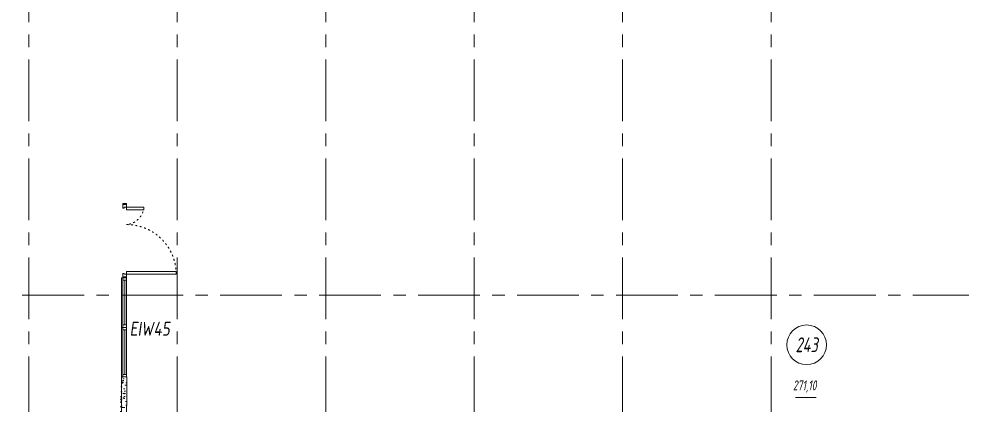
# Model space of a CAD drawing. Header units: millimetres. Extents: x -39 to 9534995, y -146829 to 289341.
# Drawn here: x 539500 to 558562, y -17632 to -9828 of the extents above; entities that cross this region are included whole.
import ezdxf
from ezdxf import colors
from ezdxf.entities.mleader import LeaderData, LeaderLine
from ezdxf.enums import TextEntityAlignment as Align
from ezdxf.math import Vec2, Vec3

# ---------------------------------------------------------------- set-up
doc = ezdxf.new("R2010")
doc.units = ezdxf.units.MM
doc.linetypes.add('ACAD_ISO03W100', pattern=[30, 12, -18])
doc.linetypes.add('CENTER', pattern=[2, 1.25, -0.25, 0.25, -0.25])
for name, color, linetype, lineweight in [('АР_Витраж', 4, 'Continuous', 15), ('АР_Двери', 7, 'Continuous', 0), ('АР_Маркер экспликации', 239, 'Continuous', 13), ('АР_Номер помещения', 250, 'Continuous', 9), ('АР_Оси', 7, 'Continuous', 25), ('АР_Отметки', 7, 'Continuous', 5), ('АР_Перегородки газоблок', 165, 'Continuous', 30), ('АР_Перегородки газоблок_Штрих', 165, 'Continuous', 5), ('АР_Подоконники', 163, 'Continuous', 9), ('АР_Сущ Несущая стена', 250, 'Continuous', 50), ('АР_тонкая линия', 250, 'Continuous', 0)]:
    doc.layers.add(name, color=color, linetype=linetype, lineweight=lineweight)
doc.layers.add('АР_ПБ_Двери', color=7, linetype='Continuous', lineweight=15, true_color=0xdb0000)
doc.layers.add('АР_Помещения_площадь', color=19, linetype='Continuous', lineweight=9, plot=False)
doc.styles.add('ISOCPEUR', font='', dxfattribs={"height": 250})
doc.styles.get("Standard").update_dxf_attribs({"font": 'GOST.TTF'})
doc.styles.add('Архитект', font='isocpeur.ttf', dxfattribs={"width": 0.8, "oblique": 8})
doc.styles.get('ISOCPEUR').set_extended_font_data('ISOCPEUR', italic=True)

# ---------------------------------------------------------------- blocks, each defined once
blk = doc.blocks.new('*U68')
at = {"linetype": 'ByBlock'}
for p, q in [((0, 0), (0, -74)), ((50, 0), (0, 0)), ((0, -74), (0, 0)), ((1000, 0), (0, 0)), ((50, -74), (0, -74)), ((0, -74), (1000, -74)), ((50, 0), (50, -74)), ((950, 0), (50, 0)), ((50, -37), (950, -37)), ((50, -74), (950, -74)), ((950, 0), (1000, 0)), ((950, 0), (950, -74)), ((950, -74), (1000, -74)), ((1000, 0), (1000, -74)), ((1000, -74), (1000, 0))]:
    blk.add_line(p, q, dxfattribs=at)
blk = doc.blocks.new('*U69')
at = {"linetype": 'ByBlock'}
for p, q in [((0, 0), (0, -74)), ((50, 0), (0, 0)), ((0, -74), (0, 0)), ((1000, 0), (0, 0)), ((50, -74), (0, -74)), ((0, -74), (1000, -74)), ((50, 0), (50, -74)), ((950, 0), (50, 0)), ((50, -37), (950, -37)), ((50, -74), (950, -74)), ((950, 0), (1000, 0)), ((950, 0), (950, -74)), ((950, -74), (1000, -74)), ((1000, 0), (1000, -74)), ((1000, -74), (1000, 0))]:
    blk.add_line(p, q, dxfattribs=at)
blk = doc.blocks.new('_DotSmall')
at = {"color": 0, "linetype": 'ByBlock', "const_width": 0.5}
blk.add_lwpolyline([(-0.0625, 0, 1), (0.0625, 0, 1)], format="xyb", close=True, dxfattribs=at)
blk = doc.blocks.new('*U88')
at = {"layer": 'АР_Номер помещения', "color": 7}
blk.add_circle((-518, 1403), 400, dxfattribs=at)
at = {"layer": 'АР_Помещения_площадь', "color": 7}
blk.add_line((-323, 336), (-746, 336), dxfattribs=at)
at = {"color": 7, "style": 'ISOCPEUR', "width": 0.7, "flags": 1}
blk.add_attdef('КАТЕГОРИЯ', (-499, -2092), '', height=250, dxfattribs=at)
at = {"layer": 'АР_Номер помещения', "color": 7, "style": 'ISOCPEUR', "width": 0.7}
blk.add_attdef('НОМЕР_ПОМЕЩЕНИЯ', text='', height=300, dxfattribs=at).set_placement((-518, 1403), align=Align.MIDDLE_CENTER)
at = {"layer": 'АР_Помещения_площадь', "color": 7, "lineweight": 30, "width": 0.7, "flags": 104}
blk.add_attdef('ИМЯ_ПОМЕЩЕНИЯ', text='', height=100, dxfattribs=at).set_placement((158, 1217), align=Align.MIDDLE_CENTER)
at = {"layer": 'АР_Помещения_площадь', "color": 7, "style": 'ISOCPEUR', "width": 0.7}
blk.add_attdef('ПЛОЩАДЬ_ПОМЕЩЕНИЯ', text='', height=200, dxfattribs=at).set_placement((-318, 583), align=Align.MIDDLE_RIGHT)
blk = doc.blocks.new('Полуторная_на лестницу')
for points in [[(75, 80), (75, 1080), (125, 1080), (125, 80)], [(1375, 430), (1375, 80), (1425, 80), (1425, 430)]]:
    blk.add_lwpolyline(points, close=True)
for points in [[(0, 0), (0, 80), (20, 80), (20, 0), (0, 0)], [(20, 80), (20, 0), (90, 0), (90, 30), (75, 30), (75, 80), (20, 80)], [(1480, 80), (1480, 0), (1410, 0), (1410, 30), (1425, 30), (1425, 80), (1480, 80)], [(1500, 0), (1500, 80), (1480, 80), (1480, 0), (1500, 0)]]:
    blk.add_lwpolyline(points)
at = {"linetype": 'ACAD_ISO03W100', "ltscale": 3}
for centre, radius, start, end in [((75, 80), 1000, 0, 90), ((1465, 40), 392, 95.9075, 174.0925)]:
    blk.add_arc(centre, radius, start, end, dxfattribs=at)

msp = doc.modelspace()

# ---------------------------------------------------------------- hatches: boundary and pattern name
at = {"layer": 'АР_Перегородки газоблок_Штрих', "lineweight": 9, "ltscale": 100}
h = msp.add_hatch(dxfattribs=at)
h.set_pattern_fill('AR-CONC', color=256, scale=30)
h.set_pattern_definition([(50, (616996.56, -131010.33), (215.17805, -18.82564), [22.5, -247.5]), (355, (616996.56, -131010.33), (-41.6254, 225.65764), [18, -198]), (100.45144, (617014.5, -131011.9), (173.55265, 206.832), [19.12206, -210.34263]), (46.1842, (616996.56, -130950.33), (320.1724, -49.6558), [33.75, -371.25]), (96.63564, (617023.24, -130954.47), (280.3986, 292.2356), [28.6831, -315.5141]), (351.18416, (616996.56, -130950.33), (280.3986, 292.2356), [27, -297]), (21, (617026.56, -130965.33), (179.07212, -120.78567), [22.5, -247.5]), (326, (617026.56, -130965.33), (72.9946, 217.545), [18, -198]), (71.45144, (617041.48, -130975.4), (252.0667, 96.75935), [19.12206, -210.34263]), (37.5, (616996.56, -131010.33), (3.647957, 99.868156), [0, -195.6, 0, -201, 0, -198.75]), (7.5, (616996.56, -131010.33), (78.92086, 118.32351), [0, -114.6, 0, -191.1, 0, -75.75]), (327.5, (616929.66, -131010.33), (160.14673, -6.76646), [0, -75, 0, -234, 0, -310.5]), (317.5, (616899.66, -131010.33), (174.95585, 30.0315), [0, -97.5, 0, -155.4, 0, -220.5])])
h.paths.add_polyline_path([(545500.8, -18209.6), (541677.9, -18209.3), (541676.7, -17060.3), (541556.6, -17060.2), (541556.8, -18521.4), (541677.9, -18521.4), (541677.9, -18329.3), (545500.8, -18329.6)])

# ---------------------------------------------------------------- linework, layer by layer
at = {"layer": 'АР_Оси', "linetype": 'CENTER', "lineweight": 9, "ltscale": 1000}
for p, q in [((539700.8, 3352.8), (539700.8, -52379.5)), ((542700.8, 3352.8), (542700.8, -52379.5)), ((545700.8, 3352.8), (545700.8, -52379.5)), ((548700.8, 3352.8), (548700.8, -52379.5)), ((551700.8, 3352.8), (551700.8, -52379.5)), ((554700.8, 3352.8), (554700.8, -52379.5)), ((527567.1, -15409.6), (610745.5, -15409.6))]:
    msp.add_line(p, q, dxfattribs=at)
at = {"layer": 'АР_Перегородки газоблок', "lineweight": 9, "ltscale": 100}
for points in [[(541677.9, -17060.3), (541576.6, -17060.2)], [(541677.9, -18521.4), (541576.9, -18521.4), (541576.6, -17060.2)], [(541678.8, -17060.3), (541677.9, -18209.6)]]:
    msp.add_lwpolyline(points, dxfattribs=at)
at = {"layer": 'АР_Подоконники', "lineweight": 9, "ltscale": 100}
for centre, radius, start, end in [((554829.3, -15531.8), 8924.1, 271.10883, 356.40396), ((554819, -15519.4), 8940.2, 271.69125, 356.32908)]:
    msp.add_arc(centre, radius, start, end, dxfattribs=at)
at = {"layer": 'АР_Сущ Несущая стена', "lineweight": 9, "ltscale": 100}
for centre, radius, start, end in [((554810.7, -15507.8), 9144.3, 272.82064, 356.28873), ((554818.4, -15525.7), 9778.7, 272.59255, 356.63539)]:
    msp.add_arc(centre, radius, start, end, dxfattribs=at)
at = {"layer": 'АР_тонкая линия', "lineweight": 9, "ltscale": 100}
for points in [[(541576.6, -17060.2), (541576.6, -15060.3), (541623.9, -15060.3)], [(541623.9, -16060.3), (541576.6, -16060.3)]]:
    msp.add_lwpolyline(points, dxfattribs=at)

# ---------------------------------------------------------------- block references
at = {"layer": 'АР_Витраж', "lineweight": 9, "ltscale": 100, "xscale": -1, "rotation": 90.00015196563416}
for name, p in [('*U68', (541603.9, -15060.3)), ('*U69', (541603.9, -16060.3))]:
    msp.add_blockref(name, p, dxfattribs=at)
at = {"layer": 'АР_Двери', "lineweight": 9, "xscale": -1, "rotation": 270}
msp.add_blockref('Полуторная_на лестницу', (541597.9, -15060.3), dxfattribs=at)
at = {"layer": 'АР_Маркер экспликации', "lineweight": 9}
ref = msp.add_blockref('*U88', (555937.6, -17815.6), dxfattribs=at)
ref.add_attrib('НОМЕР_ПОМЕЩЕНИЯ', '243', dxfattribs={"layer": 'АР_Номер помещения', "color": 7, "height": 300, "style": 'ISOCPEUR', "width": 0.7}).set_placement((555420.1, -16412.7), align=Align.MIDDLE_CENTER)
ref.add_attrib('ПЛОЩАДЬ_ПОМЕЩЕНИЯ', '271,10', dxfattribs={"layer": 'АР_Помещения_площадь', "color": 7, "height": 200, "style": 'ISOCPEUR', "width": 0.7}).set_placement((555619.2, -17233), align=Align.MIDDLE_RIGHT)

# ---------------------------------------------------------------- texts
at = {"layer": 'АР_ПБ_Двери', "lineweight": 9, "style": 'Архитект', "oblique": 8, "width": 0.8}
msp.add_text('EIW45', height=280, dxfattribs=at).set_placement((541739.9, -16228.5))

# ---------------------------------------------------------------- leaders
at = {"layer": 'АР_Отметки', "lineweight": 9}
ml = msp.add_multileader_mtext('Standard', dxfattribs=at)
ml.set_content('+2,410', color=256, style='ISOCPEUR')
ml.set_leader_properties(color=256, linetype='Continuous', lineweight=-1)
ml.set_arrow_properties(name='DOTSMALL')
ml.build(insert=Vec2(0, 0))
ml.multileader.update_dxf_attribs({"has_text_frame": 1, "text_left_attachment_type": 4, "text_right_attachment_type": 4, "dogleg_length": 100, "arrow_head_size": 180})
ctx = ml.context
ctx.base_point, ctx.char_height, ctx.arrow_head_size, ctx.landing_gap_size, ctx.plane_origin = Vec3(555750.8, -49314.6), 250, 180, 50, Vec3(553589.6, -49905.9)
ctx.left_attachment, ctx.right_attachment = 4, 4
notes = []
notes.append((ctx, [(0, (0, 0, 0), (0, 0), (1, 0), 1, [])]))
ctx.mtext.insert, ctx.mtext.width, ctx.mtext.line_spacing_style, ctx.mtext.flow_direction = Vec3(555800.8, -48981.3), 852.697, 2, 5
ml = msp.add_multileader_mtext('Standard', dxfattribs=at)
ml.set_content('+3,950', color=256, style='ISOCPEUR')
ml.set_leader_properties(color=256, linetype='Continuous', lineweight=-1)
ml.set_arrow_properties(name='DOTSMALL')
ml.build(insert=Vec2(0, 0))
ml.multileader.update_dxf_attribs({"has_text_frame": 1, "text_left_attachment_type": 4, "text_right_attachment_type": 4, "dogleg_length": 100, "arrow_head_size": 180})
ctx = ml.context
ctx.base_point, ctx.char_height, ctx.arrow_head_size, ctx.landing_gap_size, ctx.plane_origin = Vec3(554065.1, -54820.3), 250, 180, 50, Vec3(553983.7, -56087.9)
ctx.left_attachment, ctx.right_attachment = 4, 4
notes.append((ctx, [(0, (0, 0, 0), (0, 0), (1, 0), 1, [])]))
ctx.mtext.insert, ctx.mtext.width, ctx.mtext.line_spacing_style, ctx.mtext.flow_direction = Vec3(554115.1, -54487), 852.697, 2, 5
ml = msp.add_multileader_mtext('Standard', dxfattribs=at)
ml.set_content('+2,410', color=256, style='ISOCPEUR')
ml.set_leader_properties(color=256, linetype='Continuous', lineweight=-1)
ml.set_arrow_properties(name='DOTSMALL')
ml.build(insert=Vec2(0, 0))
ml.multileader.update_dxf_attribs({"has_text_frame": 1, "text_left_attachment_type": 4, "text_right_attachment_type": 4, "dogleg_length": 100, "arrow_head_size": 180})
ctx = ml.context
ctx.base_point, ctx.char_height, ctx.arrow_head_size, ctx.landing_gap_size, ctx.plane_origin = Vec3(555750.8, -49314.6), 250, 180, 50, Vec3(553589.6, -49905.9)
ctx.left_attachment, ctx.right_attachment = 4, 4
notes.append((ctx, [(0, (0, 0, 0), (0, 0), (1, 0), 1, [])]))
ctx.mtext.insert, ctx.mtext.width, ctx.mtext.line_spacing_style, ctx.mtext.flow_direction = Vec3(555800.8, -48981.3), 852.697, 2, 5
ml = msp.add_multileader_mtext('Standard', dxfattribs=at)
ml.set_content('+3,950', color=256, style='ISOCPEUR')
ml.set_leader_properties(color=256, linetype='Continuous', lineweight=-1)
ml.set_arrow_properties(name='DOTSMALL')
ml.build(insert=Vec2(0, 0))
ml.multileader.update_dxf_attribs({"has_text_frame": 1, "text_left_attachment_type": 4, "text_right_attachment_type": 4, "dogleg_length": 100, "arrow_head_size": 180})
ctx = ml.context
ctx.base_point, ctx.char_height, ctx.arrow_head_size, ctx.landing_gap_size, ctx.plane_origin = Vec3(554065.1, -54820.3), 250, 180, 50, Vec3(553983.7, -56087.9)
ctx.left_attachment, ctx.right_attachment = 4, 4
notes.append((ctx, [(0, (0, 0, 0), (0, 0), (1, 0), 1, [])]))
ctx.mtext.insert, ctx.mtext.width, ctx.mtext.line_spacing_style, ctx.mtext.flow_direction = Vec3(554115.1, -54487), 852.697, 2, 5
for ctx, leaders in notes:
    for number, flags, end, landing, length, lines in leaders:
        leader = LeaderData()
        leader.index, (leader.has_last_leader_line, leader.has_dogleg_vector, leader.attachment_direction) = number, flags
        leader.last_leader_point, leader.dogleg_vector, leader.dogleg_length = Vec3(end), Vec3(landing), length
        for number, points, colour, breaks in lines:
            line = LeaderLine()
            line.index, line.vertices, line.color, line.breaks = number, Vec3.list(points), colors.encode_raw_color(colour), breaks
            leader.lines.append(line)
        ctx.leaders.append(leader)

doc.saveas('drawing.dxf')
